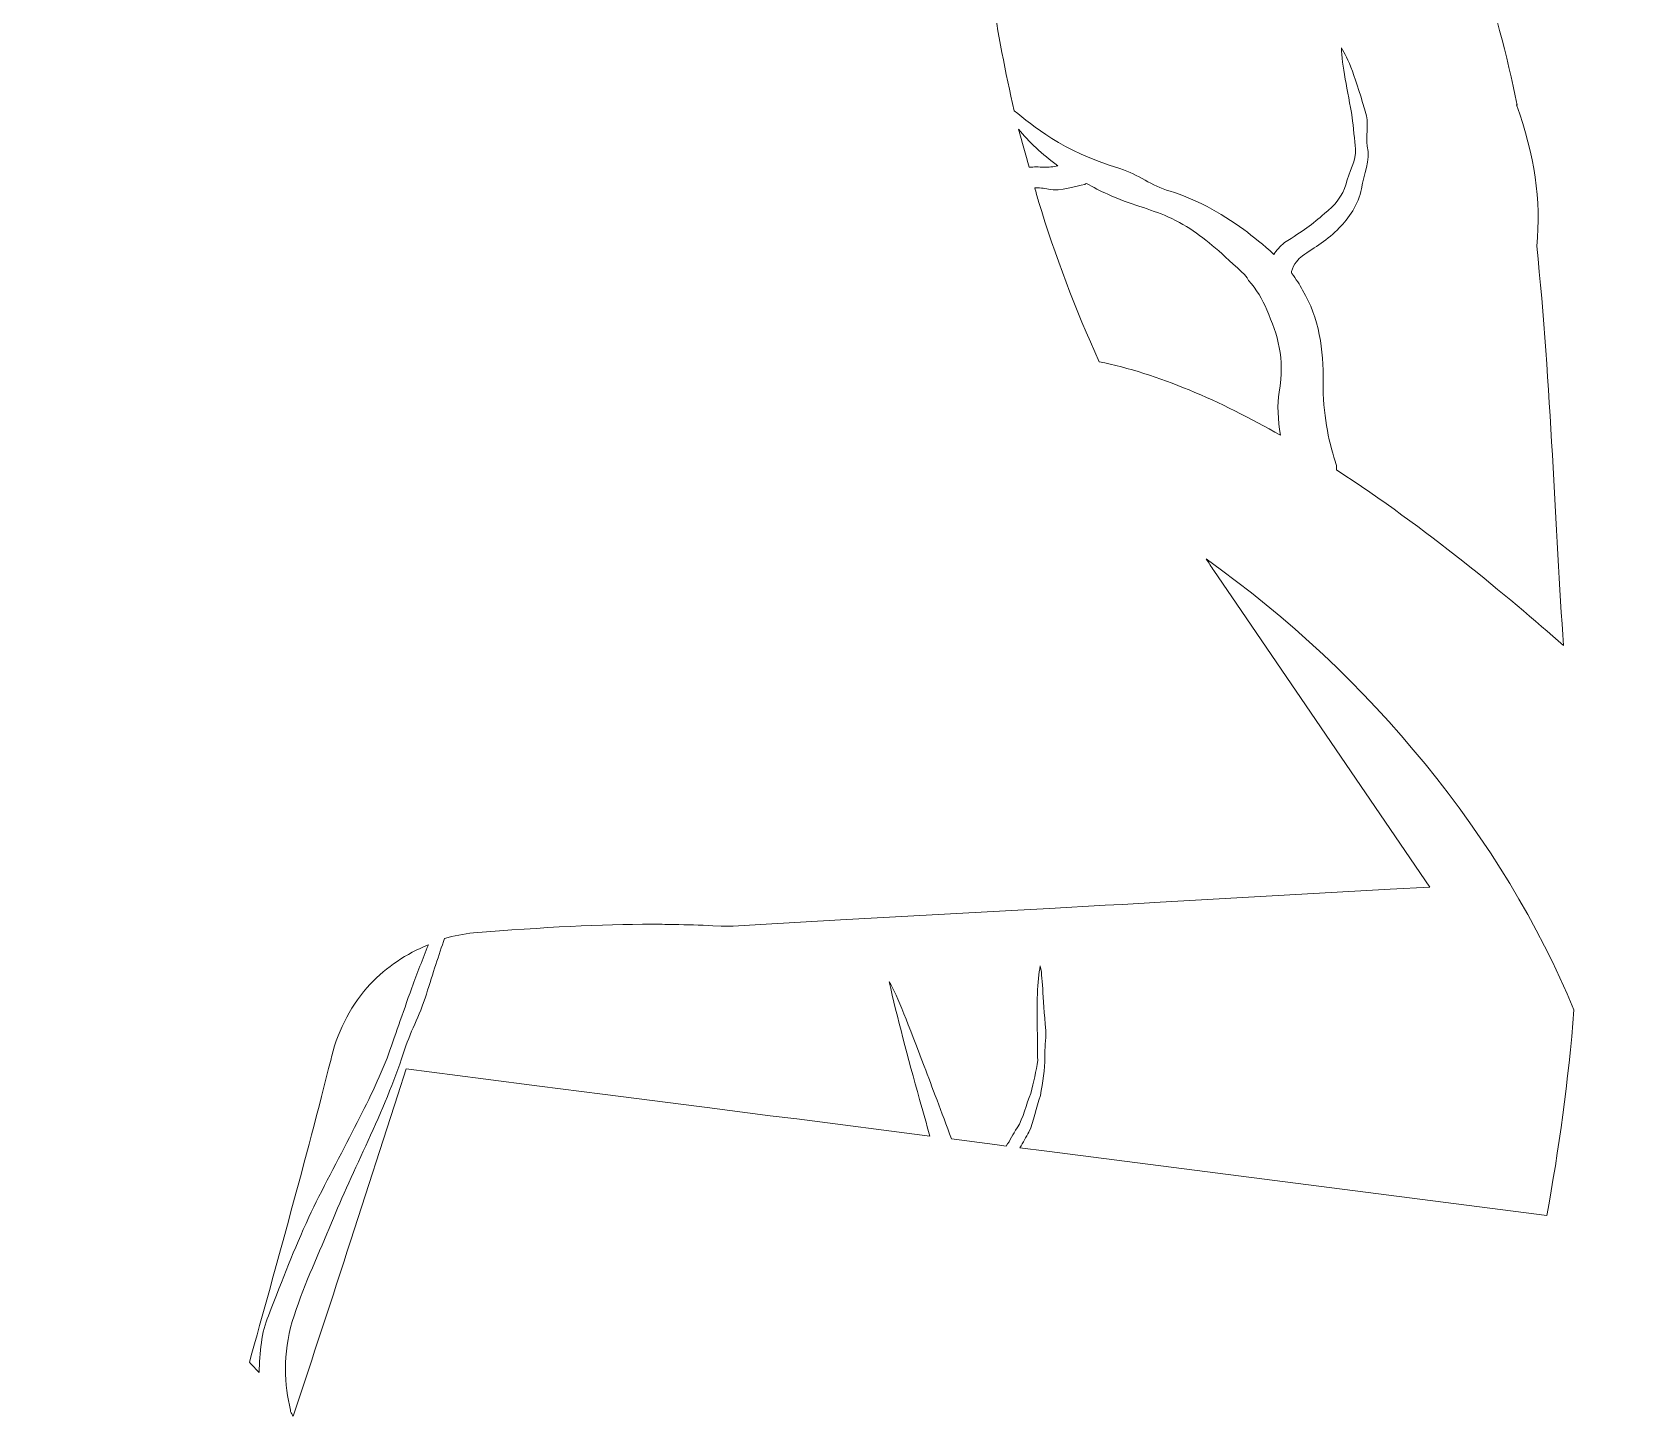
# Model space of a CAD drawing. Extents: x 259 to 1424, y -885 to -136.
# Drawn here: x 307.28 to 351.38, y -757.61 to -719.17 of the extents above; entities that cross this region are included whole.
import ezdxf

# ---------------------------------------------------------------- set-up
doc = ezdxf.new("R2010")
doc.units = 0
doc.header["$MEASUREMENT"] = 0
doc.layers.add('Layer 1', color=7, linetype='Continuous', lineweight=0)

msp = doc.modelspace()

# ---------------------------------------------------------------- linework, layer by layer
at = {"layer": 'Layer 1'}
for points, knots in [([(263.175, -561.275), (263.175, -561.275), (263.175, -885.295), (263.175, -885.295), (263.175, -885.295), (587.185, -885.295), (587.185, -885.295), (587.185, -885.295), (587.185, -561.275), (587.185, -561.275), (587.185, -561.275), (263.175, -561.275), (263.175, -561.275)], [0, 0, 0, 0, 1, 1, 1, 2, 2, 2, 3, 3, 3, 4, 4, 4, 4]), ([(344.311, -722.343), (344.262, -722.041), (344.353, -721.808), (344.289, -721.5), (343.991, -720.438), (343.777, -719.883), (343.594, -719.616), (343.606, -720.078), (343.771, -720.811), (343.896, -721.547), (343.92, -721.786), (343.963, -722.191), (343.985, -722.413), (344.007, -722.735), (343.81, -723.045), (343.72, -723.407), (343.634, -723.691), (343.41, -723.992), (343.127, -724.209), (342.787, -724.507), (342.529, -724.686), (342.017, -725.012), (341.88, -725.119), (341.795, -725.226), (341.723, -725.343), (341.442, -725.08), (341.142, -724.844), (340.888, -724.654), (340.252, -724.18), (339.488, -723.778), (338.844, -723.588), (338.311, -723.432), (337.985, -723.136), (337.45, -722.956), (335.812, -722.471), (335.046, -721.763), (334.523, -721.357), (334.022, -719.218), (333.697, -717.035), (333.575, -714.835), (333.542, -714.444), (333.539, -714.05), (333.529, -713.656), (333.54, -713.662), (333.55, -713.666), (333.562, -713.672), (333.775, -713.804), (334.058, -713.925), (334.314, -714.046), (334.561, -714.186), (334.807, -714.271), (334.967, -714.399), (335.087, -714.482), (335.194, -714.527), (335.286, -714.548), (335.437, -714.751), (335.617, -714.948), (335.842, -715.125), (336.13, -715.352), (336.476, -715.501), (336.882, -715.593), (336.974, -715.613), (337.039, -715.614), (337.118, -715.625), (337.118, -715.625), (337.233, -715.637), (337.233, -715.637), (337.233, -715.637), (337.29, -715.643), (337.29, -715.643), (337.29, -715.643), (337.355, -715.65), (337.355, -715.65), (337.355, -715.65), (337.359, -715.65), (337.359, -715.65), (337.359, -715.65), (337.367, -715.65), (337.367, -715.65), (337.367, -715.65), (337.383, -715.65), (337.383, -715.65), (337.383, -715.65), (337.414, -715.648), (337.414, -715.648), (337.414, -715.648), (337.91, -715.614), (337.91, -715.614), (338.563, -715.551), (339.173, -715.392), (339.702, -715.341), (340.375, -715.272), (340.952, -715.39), (341.478, -715.6), (341.759, -715.741), (342.081, -715.901), (342.343, -716.053), (342.509, -716.141), (342.679, -716.242), (342.858, -716.328), (343.041, -716.402), (343.227, -716.479), (343.422, -716.559), (344.531, -716.976), (345.642, -716.971), (346.378, -717.117), (346.743, -717.177), (347.088, -717.169), (347.363, -717.104), (347.825, -718.437), (348.184, -719.81), (348.465, -721.2), (348.459, -721.197), (348.454, -721.194), (348.448, -721.192), (348.949, -722.6), (349.136, -723.841), (349.011, -725.108), (349.409, -728.933), (349.52, -733.022), (349.755, -736.187), (348.211, -734.829), (345.943, -732.931), (343.46, -731.315), (343.461, -731.238), (343.457, -731.158), (343.424, -731.073), (343.23, -730.507), (343.079, -729.738), (343.087, -728.89), (343.094, -727.992), (342.988, -727.1), (342.515, -726.332), (342.439, -726.175), (342.336, -726.021), (342.218, -725.871), (342.215, -725.854), (342.21, -725.833), (342.207, -725.815), (342.281, -725.597), (342.398, -725.462), (342.512, -725.383), (342.846, -725.142), (343.226, -724.936), (343.531, -724.608), (343.793, -724.349), (344.068, -723.95), (344.155, -723.518), (344.212, -723.117), (344.413, -722.737), (344.311, -722.343)], [0, 0, 0, 0, 1, 1, 1, 2, 2, 2, 3, 3, 3, 4, 4, 4, 5, 5, 5, 6, 6, 6, 7, 7, 7, 8, 8, 8, 9, 9, 9, 10, 10, 10, 11, 11, 11, 12, 12, 12, 13, 13, 13, 14, 14, 14, 15, 15, 15, 16, 16, 16, 17, 17, 17, 18, 18, 18, 19, 19, 19, 20, 20, 20, 21, 21, 21, 22, 22, 22, 23, 23, 23, 24, 24, 24, 25, 25, 25, 26, 26, 26, 27, 27, 27, 28, 28, 28, 29, 29, 29, 30, 30, 30, 31, 31, 31, 32, 32, 32, 33, 33, 33, 34, 34, 34, 35, 35, 35, 36, 36, 36, 37, 37, 37, 38, 38, 38, 39, 39, 39, 40, 40, 40, 41, 41, 41, 42, 42, 42, 43, 43, 43, 44, 44, 44, 45, 45, 45, 46, 46, 46, 47, 47, 47, 48, 48, 48, 49, 49, 49, 50, 50, 50, 50]), ([(334.933, -722.921), (334.835, -722.569), (334.731, -722.218), (334.643, -721.864), (334.92, -722.212), (335.291, -722.565), (335.733, -722.884), (335.604, -722.907), (335.473, -722.932), (335.342, -722.923), (335.199, -722.911), (335.067, -722.917), (334.933, -722.921)], [0, 0, 0, 0, 1, 1, 1, 2, 2, 2, 3, 3, 3, 4, 4, 4, 4]), ([(341.903, -730.357), (340.23, -729.4), (338.51, -728.643), (336.876, -728.318), (336.218, -726.854), (335.654, -725.37), (335.195, -723.875), (335.156, -723.748), (335.127, -723.618), (335.09, -723.491), (335.208, -723.494), (335.333, -723.504), (335.475, -723.535), (335.81, -723.599), (336.243, -723.438), (336.476, -723.4), (336.499, -723.397), (336.502, -723.377), (336.522, -723.371), (336.718, -723.474), (336.908, -723.588), (337.113, -723.67), (337.747, -723.962), (338.292, -724.076), (338.777, -724.297), (339.388, -724.556), (339.78, -724.899), (340.289, -725.323), (340.497, -725.563), (340.961, -725.878), (341.022, -726.061), (341.237, -726.308), (341.405, -726.589), (341.522, -726.876), (341.829, -727.583), (342.034, -728.202), (341.868, -729.157), (341.806, -729.489), (341.84, -729.932), (341.903, -730.357)], [0, 0, 0, 0, 1, 1, 1, 2, 2, 2, 3, 3, 3, 4, 4, 4, 5, 5, 5, 6, 6, 6, 7, 7, 7, 8, 8, 8, 9, 9, 9, 10, 10, 10, 11, 11, 11, 12, 12, 12, 13, 13, 13, 13]), ([(349.289, -751.99), (349.289, -751.99), (335.425, -750.205), (335.425, -750.205), (335.425, -750.205), (334.679, -750.112), (334.679, -750.112), (334.767, -749.967), (334.849, -749.821), (334.925, -749.677), (335.076, -749.39), (335.119, -748.998), (335.247, -748.664), (335.309, -748.297), (335.378, -747.934), (335.372, -747.604), (335.356, -747.335), (335.407, -747.141), (335.397, -746.863), (335.304, -745.889), (335.31, -745.35), (335.241, -745.07), (335.165, -745.464), (335.139, -746.16), (335.161, -746.855), (335.164, -747.075), (335.168, -747.48), (335.171, -747.687), (335.131, -747.992), (335.063, -748.289), (334.984, -748.604), (334.839, -748.905), (334.787, -749.294), (334.598, -749.562), (334.491, -749.742), (334.406, -749.907), (334.3, -750.064), (334.3, -750.064), (333.985, -750.025), (333.985, -750.025), (333.985, -750.025), (332.781, -749.869), (332.781, -749.869), (332.504, -749.107), (332.239, -748.431), (332.026, -747.851), (331.576, -746.7), (331.293, -745.903), (331.052, -745.51), (331.277, -746.495), (331.568, -747.594), (331.898, -748.776), (331.992, -749.103), (332.087, -749.452), (332.183, -749.792), (332.183, -749.792), (328.495, -749.315), (328.495, -749.315), (328.495, -749.315), (327.755, -749.225), (327.755, -749.225), (327.755, -749.225), (326.005, -748.995), (326.005, -748.995), (326.005, -748.995), (325.785, -748.965), (325.785, -748.965), (325.785, -748.965), (323.105, -748.625), (323.105, -748.625), (323.105, -748.625), (321.355, -748.405), (321.355, -748.405), (321.355, -748.405), (319.795, -748.205), (319.795, -748.205), (319.795, -748.205), (317.655, -747.925), (317.655, -747.925), (317.655, -747.925), (317.425, -748.645), (317.425, -748.645), (317.425, -748.645), (316.125, -752.675), (316.125, -752.675), (315.603, -754.3), (315.064, -755.939), (314.526, -757.556), (314.5, -757.515), (314.483, -757.471), (314.455, -757.429), (314.447, -757.371), (314.438, -757.312), (314.423, -757.252), (314.256, -756.562), (314.261, -755.637), (314.549, -754.77), (314.864, -753.831), (315.246, -753.021), (315.588, -752.194), (315.872, -751.491), (316.248, -750.7), (316.603, -749.913), (316.977, -749.105), (317.335, -748.256), (317.574, -747.51), (317.769, -746.899), (318.02, -746.486), (318.22, -745.853), (318.4, -745.271), (318.568, -744.762), (318.722, -744.31), (318.982, -744.235), (319.25, -744.182), (319.525, -744.155), (321.495, -743.995), (323.065, -743.915), (324.475, -743.915), (324.665, -743.915), (324.855, -743.915), (325.045, -743.925), (325.055, -743.915), (325.075, -743.915), (325.085, -743.925), (325.445, -743.925), (325.805, -743.935), (326.165, -743.955), (326.165, -743.955), (326.395, -743.965), (326.395, -743.965), (326.395, -743.965), (326.725, -743.965), (326.725, -743.965), (326.725, -743.965), (327.485, -743.925), (327.485, -743.925), (327.485, -743.925), (329.705, -743.795), (329.705, -743.795), (329.705, -743.795), (334.625, -743.525), (334.625, -743.525), (334.625, -743.525), (335.495, -743.475), (335.495, -743.475), (335.495, -743.475), (337.045, -743.385), (337.045, -743.385), (337.045, -743.385), (337.525, -743.365), (337.525, -743.365), (337.525, -743.365), (338.565, -743.305), (338.565, -743.305), (338.565, -743.305), (344.945, -742.945), (344.945, -742.945), (344.945, -742.945), (346.045, -742.885), (346.045, -742.885), (346.045, -742.885), (340.555, -734.835), (340.555, -734.835), (340.555, -734.835), (340.055, -734.105), (340.055, -734.105), (339.981, -733.996), (339.915, -733.891), (339.844, -733.784), (344.408, -737.03), (348.074, -741.533), (350.042, -746.291), (349.891, -748.266), (349.624, -750.17), (349.289, -751.99)], [0, 0, 0, 0, 1, 1, 1, 2, 2, 2, 3, 3, 3, 4, 4, 4, 5, 5, 5, 6, 6, 6, 7, 7, 7, 8, 8, 8, 9, 9, 9, 10, 10, 10, 11, 11, 11, 12, 12, 12, 13, 13, 13, 14, 14, 14, 15, 15, 15, 16, 16, 16, 17, 17, 17, 18, 18, 18, 19, 19, 19, 20, 20, 20, 21, 21, 21, 22, 22, 22, 23, 23, 23, 24, 24, 24, 25, 25, 25, 26, 26, 26, 27, 27, 27, 28, 28, 28, 29, 29, 29, 30, 30, 30, 31, 31, 31, 32, 32, 32, 33, 33, 33, 34, 34, 34, 35, 35, 35, 36, 36, 36, 37, 37, 37, 38, 38, 38, 39, 39, 39, 40, 40, 40, 41, 41, 41, 42, 42, 42, 43, 43, 43, 44, 44, 44, 45, 45, 45, 46, 46, 46, 47, 47, 47, 48, 48, 48, 49, 49, 49, 50, 50, 50, 51, 51, 51, 52, 52, 52, 53, 53, 53, 54, 54, 54, 55, 55, 55, 56, 56, 56, 57, 57, 57, 58, 58, 58, 58]), ([(313.585, -756.349), (313.496, -756.251), (313.403, -756.156), (313.312, -756.059), (314.06, -753.38), (314.884, -750.401), (315.575, -747.655), (315.585, -747.625), (315.585, -747.595), (315.595, -747.565), (315.785, -746.805), (316.155, -746.125), (316.665, -745.575), (317.113, -745.097), (317.667, -744.734), (318.275, -744.485), (318.119, -744.871), (317.964, -745.272), (317.815, -745.676), (317.553, -746.421), (317.339, -747.032), (317.13, -747.628), (316.853, -748.332), (316.532, -748.957), (316.158, -749.684), (315.787, -750.428), (315.304, -751.297), (314.962, -752.036), (314.53, -752.976), (314.261, -753.692), (313.838, -754.772), (313.654, -755.207), (313.586, -755.803), (313.585, -756.349)], [0, 0, 0, 0, 1, 1, 1, 2, 2, 2, 3, 3, 3, 4, 4, 4, 5, 5, 5, 6, 6, 6, 7, 7, 7, 8, 8, 8, 9, 9, 9, 10, 10, 10, 11, 11, 11, 11])]:
    msp.add_open_spline(points, degree=3, knots=knots, dxfattribs=at)

doc.saveas('drawing.dxf')
